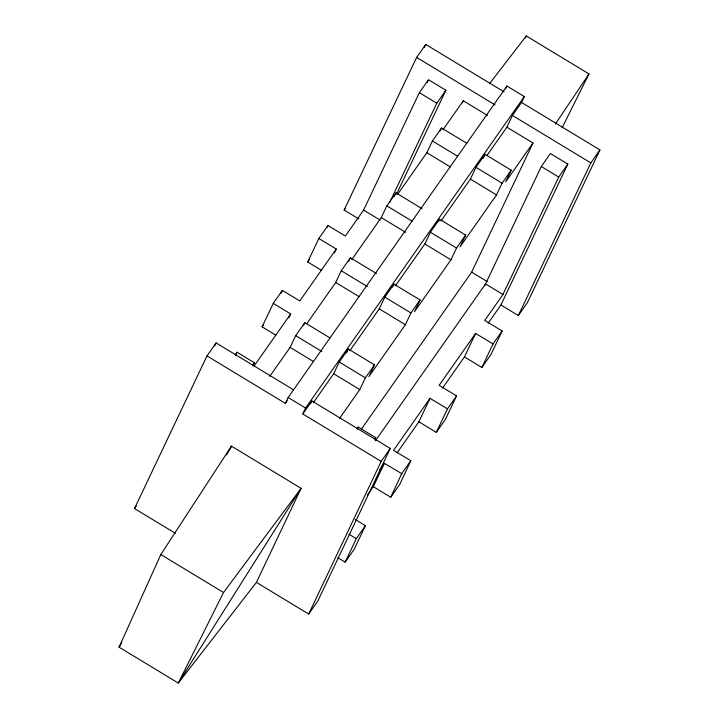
<?xml version="1.0" encoding="UTF-8"?>
<svg xmlns="http://www.w3.org/2000/svg" width="719" height="719" viewBox="0 0 719 719"><rect width="100%" height="100%" fill="white"/><g stroke="black" fill="none" stroke-linecap="round" stroke-linejoin="round"><path stroke-width="1.08" d="M160.822 554.529L119.066 647.181L178.285 683.05L256.431 582.39L301.099 488.336L231.419 446.139L160.822 554.529L223.528 592.501L301.099 488.336L178.285 683.05L223.528 592.501M525.373 37.99L526.29 35.95L588.996 73.931L562.15 127.649M401.723 473.659L384.413 463.315L373.305 486.691L390.723 497.242L401.723 473.659L410.837 460.681L393.527 450.337L430.034 398.317L447.452 408.868L436.307 432.353L418.88 421.801L430.034 398.317M410.837 460.681L399.845 484.264L390.723 497.242M357.316 429.126L358.278 427.104L375.695 437.655L374.734 439.677M175.355 533.291L134.498 508.549L206.982 355.905L216.095 342.927L293.523 389.815M214.657 345.956L216.095 342.927M235.616 355.276L237.054 352.238L254.472 362.789L253.034 365.827M275.862 335.18L262.111 326.857L273.265 303.373L282.378 290.395L299.796 300.946L336.258 249.026L318.85 238.483L327.963 225.505L345.372 236.048L363.607 210.092L419.357 92.679L428.47 79.701L445.897 90.252L396.537 194.184M280.985 293.325L282.378 290.395M321.438 270.29L307.696 261.968L318.85 238.483M327.028 227.465L327.963 225.505M288.822 317.834L290.683 313.924L273.265 303.373M229.981 449.168L231.419 446.139L226.512 454.92M358.817 218.936L344.149 210.056L416.634 57.412L425.747 44.434L504.127 91.906M424.309 47.463L425.747 44.434M334.398 252.944L336.258 249.026M269.778 376.352L290.125 347.385L295.698 335.638L304.811 322.66L330.012 337.921M303.418 325.599L304.811 322.66M427.032 82.739L427.994 80.717M306.914 323.478L335.701 282.495L341.273 270.748L350.387 257.77L376.522 273.597M348.535 261.689L350.387 257.77M206.982 355.905L285.371 403.377L288.157 397.508L506.922 86.037L524.34 96.58L521.554 102.458L512.431 115.435L506.859 127.173L487.149 155.241M351.807 259.55L381.277 217.605L386.849 205.859L395.962 192.881L422.098 208.708M389.671 202.425L436.775 103.23L445.897 90.252M394.111 196.799L395.962 192.881M256.431 582.39L308.685 614.044L381.169 461.4L302.789 413.928L305.575 408.059L524.34 96.58M397.427 194.606L426.852 152.707L432.425 140.969L441.538 127.991L466.739 143.252M310.509 403.88L311.902 400.95L390.282 448.422L317.807 601.066L308.685 614.044M440.145 130.93L441.538 127.991M313.322 402.73L333.67 373.754L339.251 362.017L348.364 349.039L374.491 364.857L368.919 376.603L405.372 324.691L410.953 312.945L420.067 299.967L393.94 284.149L384.827 297.127L379.246 308.864L349.82 350.755M462.353 102.817L463.315 100.795L487.572 115.489M346.504 352.948L348.364 349.039M392.547 287.079L393.94 284.149M395.396 285.865L424.821 243.975L430.402 232.237L439.516 219.259L465.642 235.077L460.07 246.824L496.523 194.912L502.105 183.165L511.218 170.187L485.091 154.369L475.978 167.347L470.397 179.085L440.972 220.976M438.581 221.209L439.516 219.259M339.449 418.557L359.797 389.581L365.378 377.834L374.491 364.857M505.529 88.967L506.922 86.037M483.231 158.279L485.091 154.369M420.067 299.967L414.495 311.713L450.948 259.802L456.529 248.055L465.642 235.077M511.218 170.187L505.646 181.934L532.986 143L506.859 127.173M361.396 429.144L471.655 272.159L532.986 143M337.813 557.683L345.147 562.132L356.3 538.648L365.414 525.67L355.33 519.558M365.414 525.67L354.269 549.154L345.147 562.132M484.606 285.901L541.29 166.52L550.403 153.542L567.821 164.094L500.918 305L488.201 323.11M464.456 356.912L475.61 333.427L493.027 343.979L481.883 367.463L464.456 356.912L442.715 387.874M481.883 367.463L490.996 354.485L502.141 331.001L484.723 320.449L502.958 294.493L558.708 177.072L567.821 164.094M475.61 333.427L439.147 385.339L456.565 395.89L445.421 419.375L436.307 432.353M500.918 305L518.336 315.551L590.82 162.907L599.934 149.929L521.554 102.458M599.934 149.929L527.458 302.573L518.336 315.551M121.79 642.301L119.066 647.181L120.262 645.294M555.329 124.063L588.996 73.931M235.23 354.835L237.054 352.238M134.498 508.549L136.322 505.951M262.111 326.857L263.334 325.123M307.696 261.968L309.521 259.37M344.149 210.056L345.363 208.321M252.657 365.387L254.472 362.789M254.22 365.836L290.683 313.924M442.958 129.771L463.315 100.795M285.371 403.377L287.187 400.78M302.789 413.928L311.902 400.95M357.073 428.812L358.278 427.104M374.491 439.363L375.695 437.655M375.381 440.783L485.541 283.942L502.958 294.493M381.169 461.4L390.282 448.422M379.398 470.442L384.413 463.315M367.553 494.888L373.305 486.691M397.14 452.763L418.88 421.801M447.452 408.868L456.565 395.89M493.027 343.979L502.141 331.001M489.567 83.602L526.29 35.95M416.634 57.412L495.014 104.884M512.431 115.435L590.82 162.907M419.357 92.679L436.775 103.23M541.29 166.52L558.708 177.072M432.425 140.969L457.626 156.23M475.978 167.347L502.105 183.165M426.852 152.707L450.184 166.844M470.397 179.085L496.523 194.912M386.849 205.859L412.05 221.119M430.402 232.237L456.529 248.055M471.655 272.159L487.239 281.596M381.277 217.605L405.534 232.291M424.821 243.975L450.948 259.802M363.607 210.092L380.108 220.086M341.273 270.748L367.4 286.575M384.827 297.127L410.953 312.945M335.701 282.495L359.033 296.623M379.246 308.864L405.372 324.691M295.698 335.638L321.824 351.465M339.251 362.017L365.378 377.834M290.125 347.385L313.457 361.513M333.67 373.754L359.797 389.581M288.157 397.508L305.575 408.059M348.967 534.208L356.3 538.648"/></g></svg>
